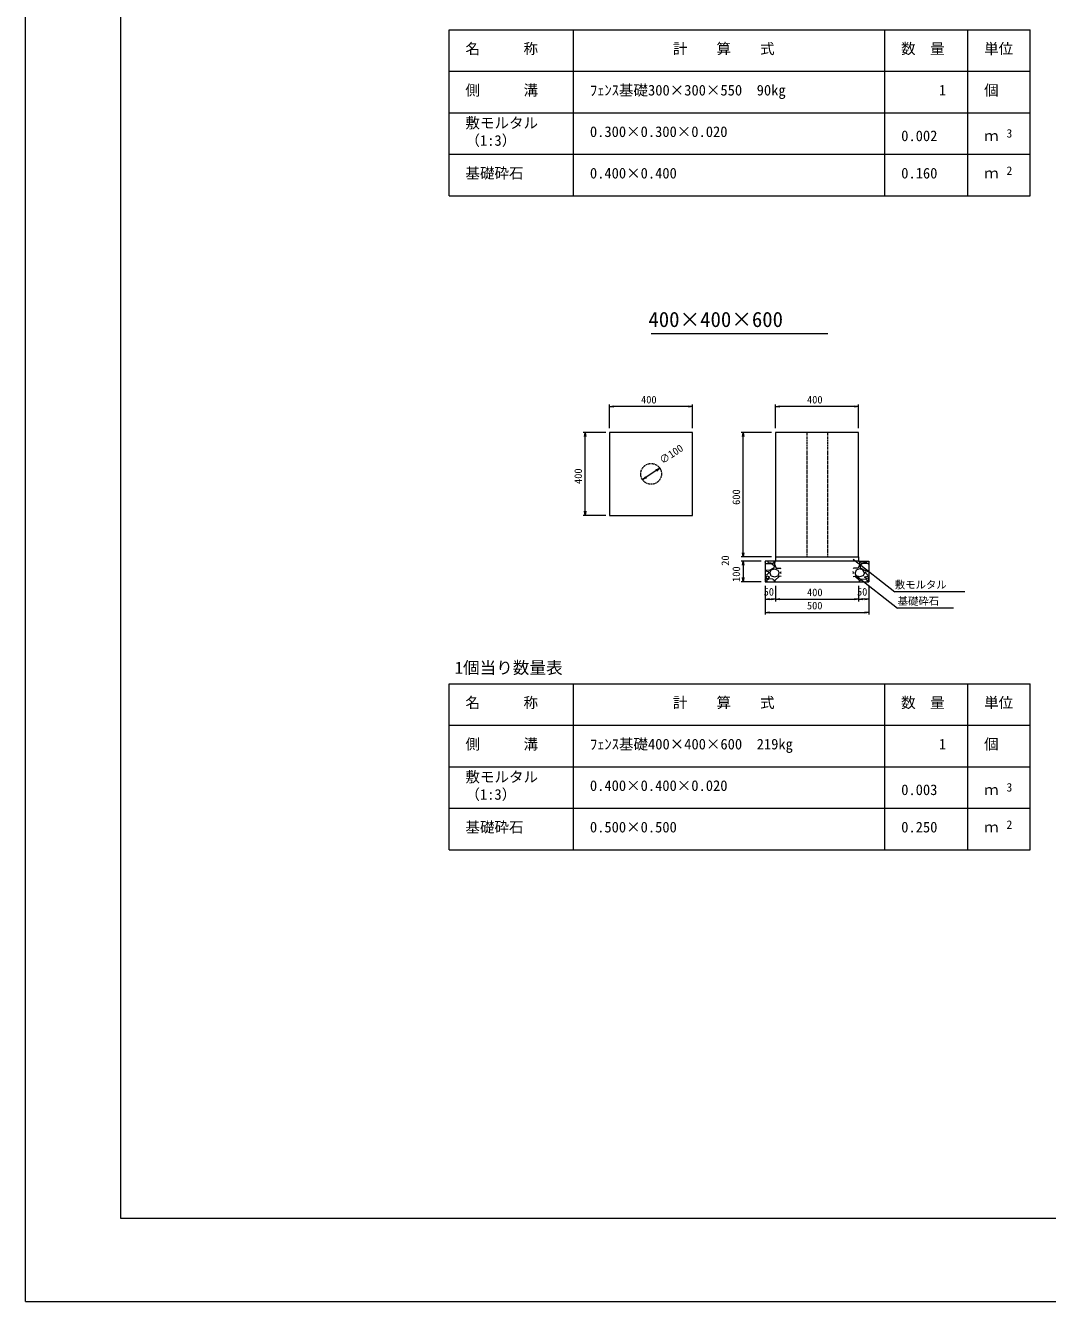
# Model space of a CAD drawing. Units: millimetres, scale not verified. Extents: x 4 to 84104, y 1 to 59401.
# Drawn here: x 4 to 24635, y 1 to 30750 of the extents above; entities that cross this region are included whole.
import ezdxf
from ezdxf.enums import TextEntityAlignment as Align

# ---------------------------------------------------------------- set-up
doc = ezdxf.new("R2010")
doc.units = ezdxf.units.MM
doc.header["$LTSCALE"] = 100
doc.linetypes.add('USER1', pattern=[0.375, 0.25, -0.125])
for name, color, linetype, lineweight in [('D-MTR-FRAM（材料表図枠）', 2, 'Continuous', 18), ('D-STR-DIM（寸法）', 7, 'Continuous', 18), ('D-STR-HTXT（旗揚げ）', 7, 'Continuous', 18), ('D-STR-STR1（構造物）', 7, 'USER1', 18), ('D-STR-STRn（構造物）', 7, 'Continuous', 18), ('D-STR（構造物外形線）', 1, 'Continuous', 18), ('D-TTL(外枠）', 2, 'Continuous', 18), ('D-TTL-TXT（文字）', 7, 'Continuous', 18), ('DEFPOINTS_2', 8, 'Continuous', 18)]:
    doc.layers.add(name, color=color, linetype=linetype, lineweight=lineweight)
for name, color, linetype in [('D-MTR-TXT(文字列）', 7, 'Continuous'), ('D-MTR（材料表タイトル）', 7, 'Continuous'), ('D-STR-TXT（文字）', 7, 'Continuous')]:
    doc.layers.add(name, color=color, linetype=linetype)
doc.styles.add('ＭＳ ゴシック', font='')
doc.styles.get('ＭＳ ゴシック').set_extended_font_data('MS Gothic')

msp = doc.modelspace()

# ---------------------------------------------------------------- linework, layer by layer
at = {"layer": 'D-MTR-FRAM（材料表図枠）'}
for p, q in [((10214.7, 30646.2), (24214.7, 30646.2)), ((10214.7, 26646.2), (10214.7, 30646.2)), ((13214.7, 26646.2), (13214.7, 30646.2)), ((20714.7, 26646.2), (20714.7, 30646.2)), ((22714.7, 27446.2), (22714.7, 30646.2)), ((22714.7, 26646.2), (22714.7, 30646.2)), ((24214.7, 26646.2), (24214.7, 30646.2)), ((10214.7, 29646.2), (24214.7, 29646.2)), ((10214.7, 28646.2), (24214.7, 28646.2)), ((10214.7, 27646.2), (24214.7, 27646.2)), ((10214.7, 26646.2), (24214.7, 26646.2)), ((10214.7, 14887.1), (24214.7, 14887.1)), ((10214.7, 10887.1), (10214.7, 14887.1)), ((13214.7, 10887.1), (13214.7, 14887.1)), ((20714.7, 10887.1), (20714.7, 14887.1)), ((22714.7, 11687.1), (22714.7, 14887.1)), ((22714.7, 10887.1), (22714.7, 14887.1)), ((24214.7, 10887.1), (24214.7, 14887.1)), ((10214.7, 13887.1), (24214.7, 13887.1)), ((10214.7, 12887.1), (24214.7, 12887.1)), ((10214.7, 11887.1), (24214.7, 11887.1)), ((10214.7, 10887.1), (24214.7, 10887.1))]:
    msp.add_line(p, q, dxfattribs=at)
at = {"layer": 'D-STR-DIM（寸法）'}
for p, q in [((14082.3, 21044.6), (14082.3, 21617)), ((14082.3, 21567), (14182.3, 21583.6)), ((14182.3, 21550.3), (14082.3, 21567)), ((14082.3, 21567), (14182.3, 21567)), ((15982.3, 21567), (14182.3, 21567)), ((15982.3, 21583.6), (16082.3, 21567)), ((16082.3, 21567), (15982.3, 21550.3)), ((16082.3, 21567), (15982.3, 21567)), ((16082.3, 21044.6), (16082.3, 21617)), ((18082.3, 21044.6), (18082.3, 21617)), ((18082.3, 21567), (18182.3, 21583.6)), ((18182.3, 21550.3), (18082.3, 21567)), ((18082.3, 21567), (18182.3, 21567)), ((19982.3, 21567), (18182.3, 21567)), ((19982.3, 21583.6), (20082.3, 21567)), ((20082.3, 21567), (19982.3, 21550.3)), ((20082.3, 21567), (19982.3, 21567)), ((20082.3, 21044.6), (20082.3, 21617)), ((13992.6, 20944.6), (13440.8, 20944.6)), ((13474.1, 20844.6), (13490.8, 20944.6)), ((13490.8, 20944.6), (13507.4, 20844.6)), ((13490.8, 20944.6), (13490.8, 20844.6)), ((17982.3, 20944.6), (17251.7, 20944.6)), ((17285.1, 20844.6), (17301.7, 20944.6)), ((17301.7, 20944.6), (17318.4, 20844.6)), ((17301.7, 20944.6), (17301.7, 20844.6)), ((13490.8, 19044.6), (13490.8, 20844.6)), ((17301.7, 18044.6), (17301.7, 20844.6)), ((15207.2, 20027.8), (14957.5, 19861.5)), ((15197.9, 20041.6), (15290.4, 20083.2)), ((15290.4, 20083.2), (15207.2, 20027.8)), ((15290.4, 20083.2), (15216.4, 20013.9)), ((14874.2, 19806.1), (14948.2, 19875.4)), ((14874.2, 19806.1), (14957.5, 19861.5)), ((14966.7, 19847.6), (14874.2, 19806.1)), ((13992.6, 18944.6), (13440.8, 18944.6)), ((13490.8, 18944.6), (13474.1, 19044.6)), ((13507.4, 19044.6), (13490.8, 18944.6)), ((13490.8, 18944.6), (13490.8, 19044.6)), ((17301.7, 18044.6), (17301.7, 18144.6)), ((17982.3, 17944.6), (17251.7, 17944.6)), ((17982.3, 17944.6), (17251.7, 17944.6)), ((17732.3, 17844.6), (17251.7, 17844.6)), ((17732.3, 17844.6), (17251.7, 17844.6)), ((17301.7, 17944.6), (17285.1, 18044.6)), ((17301.7, 17944.6), (17285.1, 18044.6)), ((17285.1, 17744.6), (17301.7, 17844.6)), ((17285.1, 17744.6), (17301.7, 17844.6)), ((17318.4, 18044.6), (17301.7, 17944.6)), ((17301.7, 17944.6), (17301.7, 18044.6)), ((17318.4, 18044.6), (17301.7, 17944.6)), ((17301.7, 17944.6), (17301.7, 18044.6)), ((17301.7, 17844.6), (17318.4, 17744.6)), ((17301.7, 17844.6), (17301.7, 17744.6)), ((17301.7, 17844.6), (17318.4, 17744.6)), ((17301.7, 17844.6), (17301.7, 17744.6)), ((17301.7, 17744.6), (17301.7, 17444.6)), ((17301.7, 17744.6), (17301.7, 17644.6)), ((17732.3, 17344.6), (17251.7, 17344.6)), ((17301.7, 17344.6), (17285.1, 17444.6)), ((17318.4, 17444.6), (17301.7, 17344.6)), ((17301.7, 17344.6), (17301.7, 17444.6)), ((17832.3, 17244.6), (17832.3, 16873.3)), ((17832.3, 17244.6), (17832.3, 16554.7)), ((18082.3, 17244.6), (18082.3, 16873.3)), ((18082.3, 17244.6), (18082.3, 16873.3)), ((20082.3, 17244.6), (20082.3, 16873.3)), ((20082.3, 17244.6), (20082.3, 16873.3)), ((20332.3, 17244.6), (20332.3, 16873.3)), ((20332.3, 17244.6), (20332.3, 16554.7)), ((17832.3, 16923.3), (17932.3, 16940)), ((17932.3, 16906.6), (17832.3, 16923.3)), ((17832.3, 16923.3), (17932.3, 16923.3)), ((17932.3, 16923.3), (17982.3, 16923.3)), ((17982.3, 16940), (18082.3, 16923.3)), ((18082.3, 16923.3), (17982.3, 16906.6)), ((18082.3, 16923.3), (17982.3, 16923.3)), ((18082.3, 16923.3), (18182.3, 16940)), ((18182.3, 16906.6), (18082.3, 16923.3)), ((18082.3, 16923.3), (18182.3, 16923.3)), ((18182.3, 16923.3), (19982.3, 16923.3)), ((19982.3, 16940), (20082.3, 16923.3)), ((20082.3, 16923.3), (19982.3, 16906.6)), ((20082.3, 16923.3), (19982.3, 16923.3)), ((20082.3, 16923.3), (20182.3, 16940)), ((20182.3, 16906.6), (20082.3, 16923.3)), ((20082.3, 16923.3), (20182.3, 16923.3)), ((20232.3, 16923.3), (20182.3, 16923.3)), ((20232.3, 16940), (20332.3, 16923.3)), ((20332.3, 16923.3), (20232.3, 16906.6)), ((20332.3, 16923.3), (20232.3, 16923.3)), ((17832.3, 16604.7), (17932.3, 16621.4)), ((17932.3, 16588), (17832.3, 16604.7)), ((17832.3, 16604.7), (17932.3, 16604.7)), ((17932.3, 16604.7), (20232.3, 16604.7)), ((20232.3, 16621.4), (20332.3, 16604.7)), ((20332.3, 16604.7), (20232.3, 16588)), ((20332.3, 16604.7), (20232.3, 16604.7))]:
    msp.add_line(p, q, dxfattribs=at)
at = {"layer": 'D-STR-HTXT（旗揚げ）'}
for p, q in [((19953.8, 17890.7), (20956.5, 17101.6)), ((20019.3, 17498.3), (21021.9, 16709.1)), ((22642, 17101.6), (20956.5, 17101.6)), ((22371, 16707.8), (21023.6, 16707.8))]:
    msp.add_line(p, q, dxfattribs=at)
at = {"layer": 'D-STR-STR1（構造物）'}
for p, q in [((18832.3, 20944.6), (18832.3, 17944.6)), ((19332.3, 20944.6), (19332.3, 17944.6))]:
    msp.add_line(p, q, dxfattribs=at)
msp.add_circle((15082.3, 19944.6), 250, dxfattribs=at)
at = {"layer": 'D-STR-STRn（構造物）'}
for p, q in [((18082.3, 17844.6), (17832.3, 17844.6)), ((17832.3, 17844.6), (17832.3, 17344.6)), ((17832.3, 17817.1), (17841.1, 17844.6)), ((17883.1, 17844.6), (17906.7, 17809.2)), ((18033.1, 17794.4), (18058.1, 17839.4)), ((18059.8, 17844.6), (18056.2, 17769.6)), ((18056.9, 17838.9), (18056.9, 17844.6)), ((18082.3, 17944.6), (18082.3, 17844.6)), ((20082.3, 17844.6), (18082.3, 17844.6)), ((20082.3, 17944.6), (20082.3, 17844.6)), ((20082.3, 17844.6), (20332.3, 17844.6)), ((20104.8, 17844.6), (20108.4, 17769.6)), ((20131.5, 17794.4), (20106.5, 17839.4)), ((20107.7, 17838.9), (20107.7, 17844.6)), ((20281.5, 17844.6), (20257.9, 17809.2)), ((20332.3, 17817.1), (20323.5, 17844.6)), ((20332.3, 17844.6), (20332.3, 17344.6)), ((17832.3, 17758.1), (17856.4, 17784.9)), ((17926.9, 17614), (17832.3, 17621.5)), ((17911.8, 17584.2), (17832.3, 17604.1)), ((17856.9, 17783.9), (17986.9, 17783.9)), ((17916.4, 17559.9), (17871.4, 17509.9)), ((17906.9, 17808.8), (18031.9, 17793.8)), ((17916.8, 17558.2), (17911.8, 17583.2)), ((18031.2, 17670.1), (17926.2, 17615.1)), ((17941.1, 17559.2), (17971.1, 17489.2)), ((17946, 17558.7), (17976, 17628.7)), ((17976.9, 17628.8), (18056.9, 17653.8)), ((17986.6, 17784.8), (18051.6, 17739.8)), ((18052.5, 17738.7), (18032.5, 17668.7)), ((18055.6, 17771), (18095.6, 17676)), ((18056.8, 17654.1), (18136.8, 17624.1)), ((18096.9, 17674), (18201.9, 17669)), ((18136.9, 17623.6), (18166.9, 17558.6)), ((18141.3, 17489.9), (18166.3, 17559.9)), ((18214.1, 17547.1), (18201.6, 17560.8)), ((18201.7, 17559.3), (18214.1, 17592.4)), ((18202.2, 17666.4), (18214.1, 17675.6)), ((19962.5, 17666.4), (19950.5, 17675.6)), ((19962.9, 17559.3), (19950.5, 17592.4)), ((19950.5, 17547.1), (19963.1, 17560.8)), ((20067.7, 17674), (19962.7, 17669)), ((20027.8, 17623.6), (19997.8, 17558.6)), ((20023.4, 17489.9), (19998.4, 17559.9)), ((20107.8, 17654.1), (20027.8, 17624.1)), ((20109.1, 17771), (20069.1, 17676)), ((20187.7, 17628.8), (20107.7, 17653.8)), ((20112.1, 17738.7), (20132.1, 17668.7)), ((20178, 17784.8), (20113, 17739.8)), ((20257.7, 17808.8), (20132.7, 17793.8)), ((20133.4, 17670.1), (20238.4, 17615.1)), ((20307.7, 17783.9), (20177.7, 17783.9)), ((20218.6, 17558.7), (20188.6, 17628.7)), ((20223.5, 17559.2), (20193.5, 17489.2)), ((20237.7, 17614), (20332.3, 17621.5)), ((20247.8, 17558.2), (20252.8, 17583.2)), ((20248.3, 17559.9), (20293.3, 17509.9)), ((20252.8, 17584.2), (20332.3, 17604.1)), ((20332.3, 17758.1), (20308.3, 17784.9)), ((17872.1, 17508.6), (17832.3, 17505.2)), ((17853.6, 17379.4), (17832.3, 17414.3)), ((17832.3, 17344.6), (20332.3, 17344.6)), ((17841.1, 17344.6), (17851.9, 17378.2)), ((17846.5, 17463.9), (17866.5, 17413.9)), ((17882, 17479.4), (17847, 17464.4)), ((17866.7, 17369.2), (17883.1, 17344.6)), ((17916.8, 17418.8), (17866.8, 17368.8)), ((17867.3, 17414), (17942.3, 17459)), ((17942, 17459.1), (17882, 17479.1)), ((18016.9, 17403.8), (17916.9, 17418.8)), ((17971.8, 17488.9), (18056.8, 17463.9)), ((18058, 17367.9), (18018, 17402.9)), ((18056.6, 17464.1), (18141.6, 17489.1)), ((18056.9, 17344.6), (18056.9, 17368.9)), ((18061.2, 17374.6), (18059.8, 17344.6)), ((18176.4, 17478.8), (18061.4, 17373.8)), ((18214.1, 17476), (18176.9, 17479.1)), ((19950.5, 17476), (19987.7, 17479.1)), ((19988.2, 17478.8), (20103.2, 17373.8)), ((20108, 17464.1), (20023, 17489.1)), ((20103.4, 17374.6), (20104.8, 17344.6)), ((20106.6, 17367.9), (20146.6, 17402.9)), ((20107.7, 17344.6), (20107.7, 17368.9)), ((20192.8, 17488.9), (20107.8, 17463.9)), ((20147.7, 17403.8), (20247.7, 17418.8)), ((20297.3, 17414), (20222.3, 17459)), ((20222.6, 17459.1), (20282.6, 17479.1)), ((20247.8, 17418.8), (20297.8, 17368.8)), ((20297.9, 17369.2), (20281.5, 17344.6)), ((20282.6, 17479.4), (20317.6, 17464.4)), ((20292.5, 17508.6), (20332.3, 17505.2)), ((20318.1, 17463.9), (20298.1, 17413.9)), ((20311, 17379.4), (20332.3, 17414.3)), ((20323.5, 17344.6), (20312.8, 17378.2))]:
    msp.add_line(p, q, dxfattribs=at)
at = {"layer": 'D-STR（構造物外形線）'}
for p, q in [((14082.3, 20944.6), (14082.3, 18944.6)), ((16082.3, 20944.6), (14082.3, 20944.6)), ((16082.3, 18944.6), (16082.3, 20944.6)), ((18082.3, 20944.6), (18082.3, 17944.6)), ((20082.3, 20944.6), (18082.3, 20944.6)), ((20082.3, 17944.6), (20082.3, 20944.6)), ((14082.3, 18944.6), (16082.3, 18944.6)), ((18082.3, 17944.6), (20082.3, 17944.6))]:
    msp.add_line(p, q, dxfattribs=at)
at = {"layer": 'D-TTL(外枠）'}
for p, q in [((2303.7, 2001), (2303.7, 57401)), ((81803.7, 2001), (2303.7, 2001))]:
    msp.add_line(p, q, dxfattribs=at)
at = {"layer": 'D-TTL-TXT（文字）'}
msp.add_line((15082.3, 23324.3), (19339.7, 23324.3), dxfattribs=at)
at = {"layer": 'DEFPOINTS_2'}
for q in [(3.7, 59401), (84103.7, 1)]:
    msp.add_line((3.7, 1), q, dxfattribs=at)

# ---------------------------------------------------------------- texts
at = {"layer": 'D-MTR-TXT(文字列）', "style": 'ＭＳ ゴシック'}
for s, height, p in [('名\u3000\u3000\u3000称', 256.6, (10606.9, 29986.5)), ('計\u3000\u3000算\u3000\u3000式', 256.6, (15607.7, 29986.5)), ('数\u3000量', 256.6, (21106.9, 29986.5)), ('単位', 256.6, (23106.9, 29986.5)), ('側\u3000\u3000\u3000溝', 256.6, (10606.9, 28986.5)), ('ﾌｪﾝｽ基礎300×300×550\u300090kg', 256.6, (13606.9, 28986.5)), ('1', 256.6, (22019.3, 28986.5)), ('個', 256.6, (23106.9, 28986.5)), ('敷モルタル', 256.6, (10606.9, 28196.6)), ('0.300×0.300×0.020', 256.6, (13606.9, 27986.5)), ('（1:3）', 256.6, (10606.9, 27774.3)), ('0.002', 256.6, (21109.6, 27886.5)), ('ｍ', 256.6, (23106.9, 27886.5)), ('3', 205.3, (23647.1, 27987)), ('基礎砕石', 256.6, (10606.9, 26986.5)), ('0.400×0.400', 256.6, (13606.9, 26986.5)), ('0.160', 256.6, (21109.6, 26986.5)), ('ｍ', 256.6, (23106.9, 26986.5)), ('2', 205.3, (23647.1, 27087)), ('名\u3000\u3000\u3000称', 256.6, (10606.9, 14227.4)), ('計\u3000\u3000算\u3000\u3000式', 256.6, (15607.7, 14227.4)), ('数\u3000量', 256.6, (21106.9, 14227.4)), ('単位', 256.6, (23106.9, 14227.4)), ('側\u3000\u3000\u3000溝', 256.6, (10606.9, 13227.4)), ('ﾌｪﾝｽ基礎400×400×600\u3000219kg', 256.6, (13606.9, 13227.4)), ('1', 256.6, (22019.3, 13227.4)), ('個', 256.6, (23106.9, 13227.4)), ('敷モルタル', 256.6, (10606.9, 12437.4)), ('（1:3）', 256.6, (10606.9, 12015.2)), ('0.400×0.400×0.020', 256.6, (13606.9, 12227.4)), ('0.003', 256.6, (21109.6, 12127.4)), ('ｍ', 256.6, (23106.9, 12127.4)), ('3', 205.3, (23647.1, 12227.9)), ('基礎砕石', 256.6, (10606.9, 11227.4)), ('0.500×0.500', 256.6, (13606.9, 11227.4)), ('0.250', 256.6, (21109.6, 11227.4)), ('ｍ', 256.6, (23106.9, 11227.4)), ('2', 205.3, (23647.1, 11327.9))]:
    msp.add_text(s, height=height, dxfattribs=at).set_placement(p, align=Align.BOTTOM_LEFT)
at = {"layer": 'D-MTR（材料表タイトル）', "style": 'ＭＳ ゴシック'}
msp.add_text('1個当り数量表', height=293.3, dxfattribs=at).set_placement((10348.9, 15039.6), align=Align.BOTTOM_LEFT)
at = {"layer": 'D-STR-DIM（寸法）', "style": 'ＭＳ ゴシック'}
for s, p in [('400', (14839.9, 21587)), ('400', (18839.9, 21587)), ('50', (17794.2, 16956.6)), ('400', (18839.9, 16943.3)), ('50', (20044.2, 16956.6)), ('500', (18838, 16624.7))]:
    msp.add_text(s, height=183.3, dxfattribs=at).set_placement(p, align=Align.BOTTOM_LEFT)
for s, rotation, p in [('∅100', 33.659, (15388.6, 20128.5)), ('400', 90, (13470.8, 19702.3)), ('600', 90, (17281.7, 19198.4)), ('20', 90, (17016.1, 17730.9)), ('100', 90, (17281.7, 17341.5))]:
    msp.add_text(s, height=183.3, rotation=rotation, dxfattribs=at).set_placement(p, align=Align.BOTTOM_LEFT)
at = {"layer": 'D-STR-TXT（文字）', "style": 'ＭＳ ゴシック'}
for s, p in [('敷モルタル', (20956.5, 17126.8)), ('基礎砕石', (21023.6, 16733.1))]:
    msp.add_text(s, height=183.3, dxfattribs=at).set_placement(p, align=Align.BOTTOM_LEFT)
at = {"layer": 'D-TTL-TXT（文字）', "style": 'ＭＳ ゴシック'}
msp.add_text('400×400×600', height=366.6, dxfattribs=at).set_placement((15018, 23374.3), align=Align.BOTTOM_LEFT)

doc.saveas('drawing.dxf')
